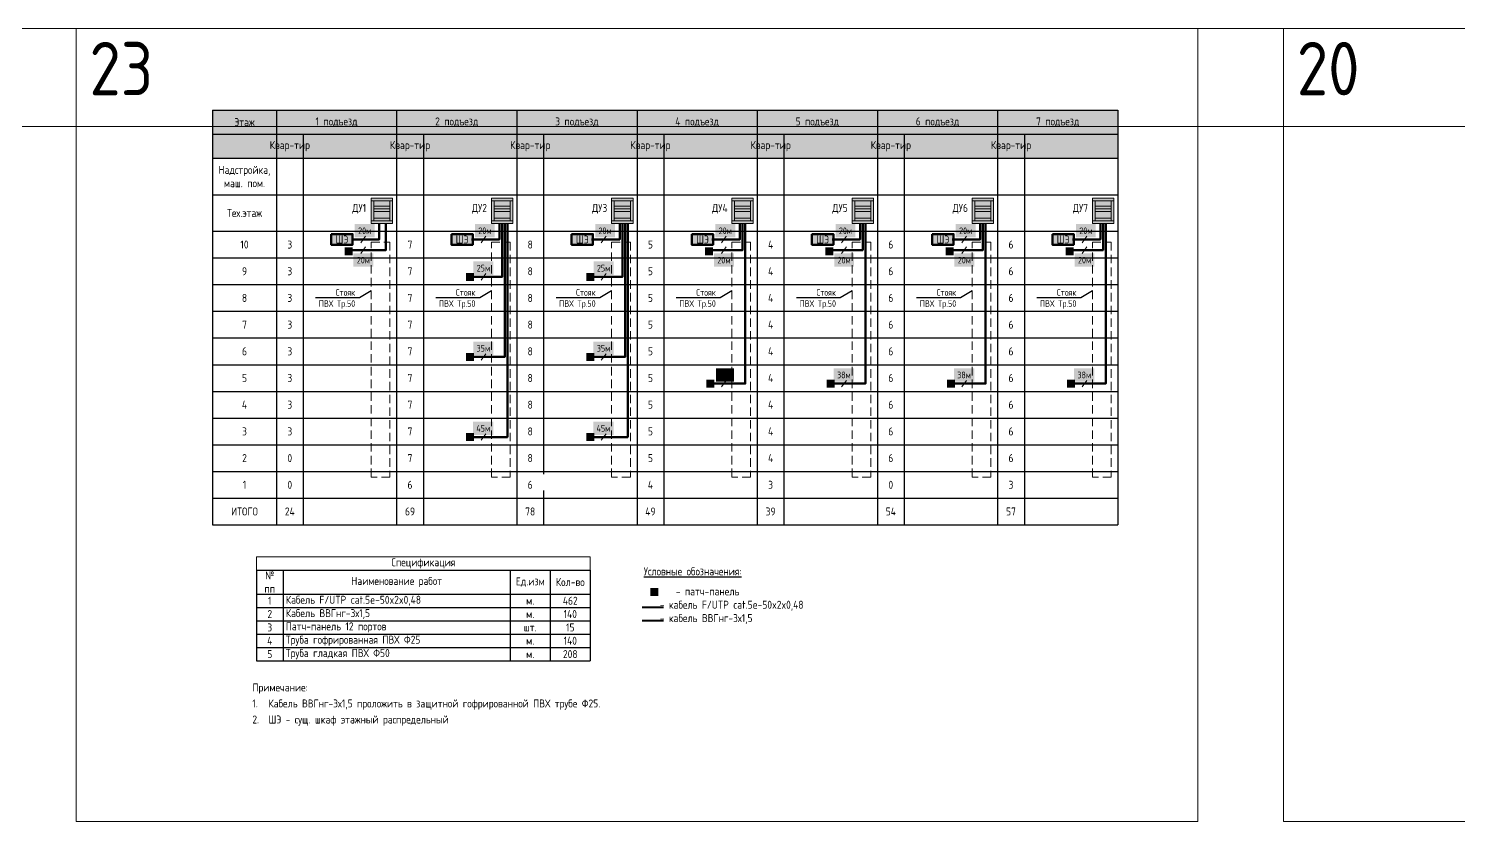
# Model space of a CAD drawing. Extents: x 6775 to 13793, y 2665 to 3972.
# Drawn here: x 7661 to 8196, y 2665 to 2962 of the extents above; entities that cross this region are included whole.
import ezdxf
from ezdxf import colors
from ezdxf.entities.mleader import LeaderData, LeaderLine
from ezdxf.enums import TextEntityAlignment as Align
from ezdxf.math import Vec2, Vec3

# ---------------------------------------------------------------- set-up
doc = ezdxf.new("R2010")
doc.units = 0
doc.header["$MEASUREMENT"] = 0
doc.linetypes.add('HIDDEN2', pattern=[4.7625, 3.175, -1.5875])
doc.layers.get('0').update_dxf_attribs({"linetype": 'CONTINUOUS'})
doc.layers.get('Defpoints').update_dxf_attribs({"linetype": 'CONTINUOUS'})
doc.styles.add('мой', font='', dxfattribs={"width": 0.9, "height": 3})
doc.styles.get('мой').set_extended_font_data('GOST Common')

# ---------------------------------------------------------------- blocks, each defined once
blk = doc.blocks.new('*U19')
at = {"color": 7, "linetype": 'Continuous', "lineweight": 15}
blk.add_lwpolyline([(-210, -148.5), (210, -148.5), (210, 148.5), (-210, 148.5)], close=True, dxfattribs=at)
blk = doc.blocks.new('*U20')
at = {"color": 0, "linetype": 'ByBlock', "lineweight": -2, "transparency": 16777216}
for p in [(904, 0), (1356, 0)]:
    blk.add_blockref('*U19', p, dxfattribs=at)
blk = doc.blocks.new('*T28')
at = {"color": 0, "linetype": 'ByBlock', "lineweight": -2, "transparency": 16777216}
for p, q in [((0, -5), (125, -5)), ((95, -14), (110, -14)), ((95, -14), (95, -39)), ((110, -14), (110, -39)), ((125, -14), (125, -39)), ((10, -19), (125, -19)), ((10, -24), (125, -24)), ((10, -29), (125, -29)), ((10, -34), (125, -34)), ((10, -39), (125, -39))]:
    blk.add_line(p, q, dxfattribs=at)
at = {"linetype": 'ByBlock', "lineweight": -2, "transparency": 16777216}
for p, q in [((0, -5), (0, -39)), ((10, -5), (10, -39)), ((95, -5), (95, -14)), ((110, -5), (110, -14)), ((125, -5), (125, -14)), ((0, -14), (95, -14)), ((110, -14), (125, -14)), ((0, -19), (10, -19)), ((0, -24), (10, -24)), ((0, -29), (10, -29)), ((0, -34), (10, -34)), ((0, -39), (10, -39))]:
    blk.add_line(p, q, dxfattribs=at)
at = {"layer": 'Defpoints', "color": 8, "linetype": 'ByBlock', "lineweight": 0, "transparency": 16777216}
for p, q in [((0, 0), (125, 0)), ((0, 0), (0, -5)), ((125, 0), (125, -5))]:
    blk.add_line(p, q, dxfattribs=at)
at = {"color": 0, "linetype": 'Continuous', "lineweight": 15, "transparency": 16777216, "char_height": 3, "attachment_point": 5, "style": 'мой'}
for s, insert, width in [('{\\C7;Спецификация\\P}', (62.5, -2.5), 122), ('№ пп', (5, -9.5), 7), ('Наименование работ^J', (52.5, -9.5), 82), ('Ед.изм', (102.5, -9.5), 12), ('Кол-во', (117.5, -9.5), 12), ('1', (5, -16.5), 7), ('м.', (102.5, -16.5), 13), ('462', (117.5, -16.5), 13), ('2', (5, -21.5), 7), ('{\\fGOST Common|b0|i0|c204|p34;м}.', (102.5, -21.5), 13), ('140', (117.5, -21.5), 13), ('3', (5, -26.5), 7), ('шт.', (102.5, -26.5), 13), ('15', (117.5, -26.5), 13), ('4', (5, -31.5), 7), ('м.', (102.5, -31.5), 13), ('140', (117.5, -31.5), 13), ('5', (5, -36.5), 7), ('м.', (102.5, -36.5), 13), ('208', (117.5, -36.5), 13)]:
    blk.add_mtext(s, dxfattribs=dict(at, insert=insert, width=width))
at = {"linetype": 'Continuous', "lineweight": 15, "transparency": 16777216, "char_height": 3, "width": 83, "attachment_point": 4, "style": 'мой'}
for s, insert in [('Кабель F/UTP cat.5e-50x2x0,48', (11, -16.5)), ('{\\fGOST Common|b0|i0|c204|p34;Кабель ВВГнг-3х1,5}', (11, -21.5)), ('Патч-панель 12 портов', (11, -26.5)), ('Труба гофрированная ПВХ Ф25', (11, -31.5)), ('Труба гладкая ПВХ Ф50', (11, -36.5))]:
    blk.add_mtext(s, dxfattribs=dict(at, insert=insert))
blk = doc.blocks.new('*T99')
at = {"color": 0, "linetype": 'ByBlock', "lineweight": -2, "transparency": 16777216}
for p, q in [((0, 0), (338.92, 0)), ((0, 0), (0, -155.35)), ((23.92, 0), (23.92, -155.35)), ((68.92, 0), (68.92, -155.35)), ((113.92, 0), (113.92, -155.35)), ((158.92, 0), (158.92, -155.35)), ((203.92, 0), (203.92, -155.35)), ((248.92, 0), (248.92, -155.35)), ((293.92, 0), (293.92, -155.35)), ((338.92, 0), (338.92, -155.35)), ((0, -8.95), (338.92, -8.95)), ((33.92, -8.95), (33.92, -155.35)), ((78.92, -8.95), (78.92, -155.35)), ((123.92, -8.95), (123.92, -155.35)), ((168.92, -8.95), (168.92, -155.35)), ((213.92, -8.95), (213.92, -155.35)), ((258.92, -8.95), (258.92, -155.35)), ((303.92, -8.95), (303.92, -155.35)), ((0, -18.05), (338.92, -18.05)), ((0, -31.7), (338.92, -31.7)), ((0, -45.35), (338.92, -45.35)), ((0, -55.35), (338.92, -55.35)), ((0, -65.35), (338.92, -65.35)), ((0, -75.35), (338.92, -75.35)), ((0, -85.35), (338.92, -85.35)), ((0, -95.35), (338.92, -95.35)), ((0, -105.35), (338.92, -105.35)), ((0, -115.35), (338.92, -115.35)), ((0, -125.35), (338.92, -125.35)), ((0, -135.35), (338.92, -135.35)), ((0, -145.35), (338.92, -145.35)), ((0, -155.35), (338.92, -155.35))]:
    blk.add_line(p, q, dxfattribs=at)
at = {"color": 7, "linetype": 'ByBlock', "lineweight": 50, "true_color": 0xededed, "transparency": 16777216}
for points in [[(0, 0), (0, -8.95), (23.92, 0), (23.92, -8.95)], [(23.92, 0), (23.92, -8.95), (68.92, 0), (68.92, -8.95)], [(68.92, 0), (68.92, -8.95), (113.92, 0), (113.92, -8.95)], [(113.92, 0), (113.92, -8.95), (158.92, 0), (158.92, -8.95)], [(158.92, 0), (158.92, -8.95), (203.92, 0), (203.92, -8.95)], [(203.92, 0), (203.92, -8.95), (248.92, 0), (248.92, -8.95)], [(248.92, 0), (248.92, -8.95), (293.92, 0), (293.92, -8.95)], [(293.92, 0), (293.92, -8.95), (338.92, 0), (338.92, -8.95)], [(0, -8.95), (0, -18.05), (23.92, -8.95), (23.92, -18.05)], [(23.92, -8.95), (23.92, -18.05), (33.92, -8.95), (33.92, -18.05)], [(33.92, -8.95), (33.92, -18.05), (68.92, -8.95), (68.92, -18.05)], [(68.92, -8.95), (68.92, -18.05), (78.92, -8.95), (78.92, -18.05)], [(78.92, -8.95), (78.92, -18.05), (113.92, -8.95), (113.92, -18.05)], [(113.92, -8.95), (113.92, -18.05), (123.92, -8.95), (123.92, -18.05)], [(123.92, -8.95), (123.92, -18.05), (158.92, -8.95), (158.92, -18.05)], [(158.92, -8.95), (158.92, -18.05), (168.92, -8.95), (168.92, -18.05)], [(168.92, -8.95), (168.92, -18.05), (203.92, -8.95), (203.92, -18.05)], [(203.92, -8.95), (203.92, -18.05), (213.92, -8.95), (213.92, -18.05)], [(213.92, -8.95), (213.92, -18.05), (248.92, -8.95), (248.92, -18.05)], [(248.92, -8.95), (248.92, -18.05), (258.92, -8.95), (258.92, -18.05)], [(258.92, -8.95), (258.92, -18.05), (293.92, -8.95), (293.92, -18.05)], [(293.92, -8.95), (293.92, -18.05), (303.92, -8.95), (303.92, -18.05)], [(303.92, -8.95), (303.92, -18.05), (338.92, -8.95), (338.92, -18.05)]]:
    blk.add_solid(points, dxfattribs=at)
at = {"linetype": 'ByBlock', "lineweight": 18, "transparency": 16777216, "char_height": 3, "attachment_point": 5, "style": 'мой'}
for s, insert, width in [('Этаж', (11.96, -4.47), 21.9197), ('1 {\\fGOST Common|b0|i0|c204|p34;подъезд}', (46.42, -4.47), 43), ('2 {\\fGOST Common|b0|i0|c204|p34;подъезд}', (91.42, -4.47), 43), ('3 {\\fGOST Common|b0|i0|c204|p34;подъезд}', (136.42, -4.47), 43), ('4 {\\fGOST Common|b0|i0|c204|p34;подъезд}', (181.42, -4.47), 43), ('5 {\\fGOST Common|b0|i0|c204|p34;подъезд}', (226.42, -4.47), 43), ('6 {\\fGOST Common|b0|i0|c204|p34;подъезд}', (271.42, -4.47), 43), ('7 {\\fGOST Common|b0|i0|c204|p34;подъезд}', (316.42, -4.47), 43)]:
    blk.add_mtext(s, dxfattribs=dict(at, insert=insert, width=width))
at = {"color": 0, "linetype": 'ByBlock', "lineweight": 18, "transparency": 16777216, "char_height": 3, "attachment_point": 5, "style": 'мой'}
for s, insert, width in [('{\\fGOST Common|b0|i0|c204|p34;\\C256;Квар-тир }', (28.92, -13.5), 8), ('{\\fGOST Common|b0|i0|c204|p34;\\C256;Квар-тир }', (73.92, -13.5), 8), ('{\\fGOST Common|b0|i0|c204|p34;\\C256;Квар-тир }', (118.92, -13.5), 8), ('{\\fGOST Common|b0|i0|c204|p34;\\C256;Квар-тир }', (163.92, -13.5), 8), ('{\\fGOST Common|b0|i0|c204|p34;\\C256;Квар-тир }', (208.92, -13.5), 8), ('{\\fGOST Common|b0|i0|c204|p34;\\C256;Квар-тир }', (253.92, -13.5), 8), ('{\\fGOST Common|b0|i0|c204|p34;\\C256;Квар-тир }', (298.92, -13.5), 8), ('Надстройка, маш. пом.', (11.96, -24.88), 21.9197), ('{\\fGOST Common|b0|i0|c204|p34;Тех.этаж}', (11.96, -38.53), 21.9197), ('10', (11.96, -50.35), 21.9197), ('3', (28.92, -50.35), 8), ('7', (73.92, -50.35), 8), ('8', (118.92, -50.35), 8), ('5', (163.92, -50.35), 8), ('4', (208.92, -50.35), 8), ('6', (253.92, -50.35), 8), ('6', (298.92, -50.35), 8), ('9', (11.96, -60.35), 21.9197), ('3', (28.92, -60.35), 8), ('7', (73.92, -60.35), 8), ('8', (118.92, -60.35), 8), ('5', (163.92, -60.35), 8), ('4', (208.92, -60.35), 8), ('6', (253.92, -60.35), 8), ('6', (298.92, -60.35), 8), ('8', (11.96, -70.35), 21.9197), ('3', (28.92, -70.35), 8), ('7', (73.92, -70.35), 8), ('8', (118.92, -70.35), 8), ('5', (163.92, -70.35), 8), ('4', (208.92, -70.35), 8), ('6', (253.92, -70.35), 8), ('6', (298.92, -70.35), 8), ('7', (11.96, -80.35), 21.9197), ('3', (28.92, -80.35), 8), ('7', (73.92, -80.35), 8), ('8', (118.92, -80.35), 8), ('5', (163.92, -80.35), 8), ('4', (208.92, -80.35), 8), ('6', (253.92, -80.35), 8), ('6', (298.92, -80.35), 8), ('6', (11.96, -90.35), 21.9197), ('3', (28.92, -90.35), 8), ('7', (73.92, -90.35), 8), ('8', (118.92, -90.35), 8), ('5', (163.92, -90.35), 8), ('4', (208.92, -90.35), 8), ('6', (253.92, -90.35), 8), ('6', (298.92, -90.35), 8), ('5', (11.96, -100.35), 21.9197), ('3', (28.92, -100.35), 8), ('7', (73.92, -100.35), 8), ('8', (118.92, -100.35), 8), ('5', (163.92, -100.35), 8), ('4', (208.92, -100.35), 8), ('6', (253.92, -100.35), 8), ('6', (298.92, -100.35), 8), ('4', (11.96, -110.35), 21.9197), ('3', (28.92, -110.35), 8), ('7', (73.92, -110.35), 8), ('8', (118.92, -110.35), 8), ('5', (163.92, -110.35), 8), ('4', (208.92, -110.35), 8), ('6', (253.92, -110.35), 8), ('6', (298.92, -110.35), 8), ('3', (11.96, -120.35), 21.9197), ('3', (28.92, -120.35), 8), ('7', (73.92, -120.35), 8), ('8', (118.92, -120.35), 8), ('5', (163.92, -120.35), 8), ('4', (208.92, -120.35), 8), ('6', (253.92, -120.35), 8), ('6', (298.92, -120.35), 8), ('2', (11.96, -130.35), 21.9197), ('0', (28.92, -130.35), 8), ('7', (73.92, -130.35), 8), ('8', (118.92, -130.35), 8), ('5', (163.92, -130.35), 8), ('4', (208.92, -130.35), 8), ('6', (253.92, -130.35), 8), ('6', (298.92, -130.35), 8), ('1', (11.96, -140.35), 21.9197), ('0', (28.92, -140.35), 8), ('6', (73.92, -140.35), 8), ('6', (118.92, -140.35), 8), ('4', (163.92, -140.35), 8), ('3', (208.92, -140.35), 8), ('0', (253.92, -140.35), 8), ('3', (298.92, -140.35), 8), ('ИТОГО', (11.96, -150.35), 21.9197), ('24', (28.92, -150.35), 8), ('69', (73.92, -150.35), 8), ('78', (118.92, -150.35), 8), ('49', (163.92, -150.35), 8), ('39', (208.92, -150.35), 8), ('54', (253.92, -150.35), 8), ('57', (298.92, -150.35), 8)]:
    blk.add_mtext(s, dxfattribs=dict(at, insert=insert, width=width))
blk = doc.blocks.new('_None')
blk = doc.blocks.new('Шкаф')
at = {"linetype": 'Continuous', "lineweight": 20, "true_color": 0xffffff}
h = blk.add_hatch(color=7, dxfattribs=at)
h.dxf.hatch_style = 1
h.paths.add_polyline_path([(8, 0), (8, 9.5), (0, 9.5), (0, 0)])
at = {"color": 7, "linetype": 'Continuous', "lineweight": 20}
for points in [[(0, 9.5), (8, 9.5), (8, 0), (0, 0)], [(0, 9.5), (8, 9.5), (8, 8.5), (0, 8.5)], [(1, 8.5), (7, 8.5), (7, 1), (1, 1)], [(1, 5.5), (7, 5.5), (7, 6.5), (1, 6.5)], [(1, 4.5), (7, 4.5), (7, 5.5), (1, 5.5)], [(0, 1), (8, 1), (8, 0), (0, 0)], [(1, 1), (7, 1), (7, 2), (1, 2)]]:
    blk.add_lwpolyline(points, close=True, dxfattribs=at)
at = {"color": 7, "linetype": 'Continuous', "lineweight": 50, "style": 'мой', "width": 0.9}
blk.add_attdef('ПОЗ', text='', height=3, dxfattribs=at).set_placement((4, 12), align=Align.MIDDLE)
blk = doc.blocks.new('*U199')
at = {"linetype": 'Continuous', "lineweight": 20, "true_color": 0xffffff}
h = blk.add_hatch(color=7, dxfattribs=at)
h.dxf.hatch_style = 1
h.paths.add_polyline_path([(8, 0), (8, 4), (0, 4), (0, 0)])
at = {"color": 7, "linetype": 'Continuous', "lineweight": 50}
blk.add_lwpolyline([(0, 4), (8, 4), (8, 0), (0, 0)], close=True, dxfattribs=at)
blk = doc.blocks.new('*T549')
at = {"layer": 'Defpoints', "color": 8, "linetype": 'ByBlock', "lineweight": 0, "transparency": 16777216}
for p, q in [((0, 0), (4488, 0)), ((0, 0), (0, -36.67)), ((452, 0), (452, -36.67)), ((904, 0), (904, -36.67)), ((1356, 0), (1356, -36.67)), ((1808, 0), (1808, -36.67)), ((2260, 0), (2260, -36.67)), ((2712, 0), (2712, -36.67)), ((3164, 0), (3164, -36.67)), ((3584, 0), (3584, -36.67)), ((4036, 0), (4036, -36.67)), ((4488, 0), (4488, -36.67)), ((0, -36.67), (4488, -36.67))]:
    blk.add_line(p, q, dxfattribs=at)
at = {"layer": 'Defpoints', "color": 5, "linetype": 'Continuous', "lineweight": 0, "transparency": 16777216, "char_height": 20, "attachment_point": 1, "style": 'мой'}
for s, insert, width in [('{\\fGOST Common|b0|i0|c204|p34;15}', (5, -5), 442), ('{\\fGOST Common|b0|i0|c204|p34;27', (457, -5), 442), ('23', (909, -5), 442), ('20', (1361, -5), 442), ('21', (1813, -5), 442), ('22', (2265, -5), 442), ('23', (2717, -5), 442), ('24', (3169, -5), 410), ('25', (3589, -5), 442), ('26', (4041, -5), 442)]:
    blk.add_mtext(s, dxfattribs=dict(at, insert=insert, width=width))

msp = doc.modelspace()

# ---------------------------------------------------------------- hatches: boundary and pattern name
at = {"linetype": 'Continuous', "lineweight": 50}
h = msp.add_hatch(color=7, dxfattribs=at)
h.dxf.hatch_style = 1
h.paths.add_polyline_path([(7779.5, 2880), (7782.5, 2880), (7782.5, 2877), (7779.5, 2877)])
h = msp.add_hatch(color=7, dxfattribs=at)
h.dxf.hatch_style = 1
h.paths.add_polyline_path([(7914.5, 2880), (7917.5, 2880), (7917.5, 2877), (7914.5, 2877)])
h = msp.add_hatch(color=7, dxfattribs=at)
h.dxf.hatch_style = 1
h.paths.add_polyline_path([(7959.5, 2880), (7962.5, 2880), (7962.5, 2877), (7959.5, 2877)])
h = msp.add_hatch(color=7, dxfattribs=at)
h.dxf.hatch_style = 1
h.paths.add_polyline_path([(8004.5, 2880), (8007.5, 2880), (8007.5, 2877), (8004.5, 2877)])
h = msp.add_hatch(color=7, dxfattribs=at)
h.dxf.hatch_style = 1
h.paths.add_polyline_path([(8049.5, 2880), (8052.5, 2880), (8052.5, 2877), (8049.5, 2877)])
h = msp.add_hatch(color=7, dxfattribs=at)
h.dxf.hatch_style = 1
h.paths.add_polyline_path([(7825, 2870.5), (7828, 2870.5), (7828, 2867.5), (7825, 2867.5)])
h = msp.add_hatch(color=7, dxfattribs=at)
h.dxf.hatch_style = 1
h.paths.add_polyline_path([(7870, 2870.5), (7873, 2870.5), (7873, 2867.5), (7870, 2867.5)])
h = msp.add_hatch(color=7, dxfattribs=at)
h.dxf.hatch_style = 1
h.paths.add_polyline_path([(7825, 2840.5), (7828, 2840.5), (7828, 2837.5), (7825, 2837.5)])
h = msp.add_hatch(color=7, dxfattribs=at)
h.dxf.hatch_style = 1
h.paths.add_polyline_path([(7870, 2840.5), (7873, 2840.5), (7873, 2837.5), (7870, 2837.5)])
h = msp.add_hatch(color=7, dxfattribs=at)
h.dxf.hatch_style = 1
h.paths.add_polyline_path([(7915, 2830.5), (7918, 2830.5), (7918, 2827.5), (7915, 2827.5)])
h = msp.add_hatch(color=7, dxfattribs=at)
h.dxf.hatch_style = 1
h.paths.add_polyline_path([(7960, 2830.5), (7963, 2830.5), (7963, 2827.5), (7960, 2827.5)])
h = msp.add_hatch(color=7, dxfattribs=at)
h.dxf.hatch_style = 1
h.paths.add_polyline_path([(8005, 2830.5), (8008, 2830.5), (8008, 2827.5), (8005, 2827.5)])
h = msp.add_hatch(color=7, dxfattribs=at)
h.dxf.hatch_style = 1
h.paths.add_polyline_path([(8050, 2830.5), (8053, 2830.5), (8053, 2827.5), (8050, 2827.5)])
h = msp.add_hatch(color=7, dxfattribs=at)
h.dxf.hatch_style = 1
h.paths.add_polyline_path([(7825, 2810.5), (7828, 2810.5), (7828, 2807.5), (7825, 2807.5)])
h = msp.add_hatch(color=7, dxfattribs=at)
h.dxf.hatch_style = 1
h.paths.add_polyline_path([(7870, 2810.5), (7873, 2810.5), (7873, 2807.5), (7870, 2807.5)])
h = msp.add_hatch(color=7, dxfattribs=at)
h.dxf.hatch_style = 1
h.paths.add_polyline_path([(7894, 2752.5), (7897, 2752.5), (7897, 2749.5), (7894, 2749.5)])

# ---------------------------------------------------------------- linework, layer by layer
at = {"color": 7, "linetype": 'Continuous', "lineweight": 50}
for points in [[(7782.5, 2879), (7795, 2879), (7795, 2889)], [(7828, 2869), (7838.5, 2869), (7838.5, 2889)], [(7828, 2839), (7839.5, 2839), (7839.5, 2889)], [(7828, 2809), (7840.5, 2809), (7840.5, 2889)], [(7873, 2869), (7883.5, 2869), (7883.5, 2889)], [(7873, 2839), (7884.5, 2839), (7884.5, 2889)], [(7873, 2809), (7885.5, 2809), (7885.5, 2889)], [(7917.5, 2879), (7928.5, 2879), (7928.5, 2889)], [(7918, 2829), (7929.5, 2829), (7929.5, 2889)], [(7962.5, 2879), (7973.5, 2879), (7973.5, 2889)], [(7963, 2829), (7974.5, 2829), (7974.5, 2889)], [(8007.5, 2879), (8018.5, 2879), (8018.5, 2889)], [(8008, 2829), (8019.5, 2829), (8019.5, 2889)], [(8052.5, 2879), (8063.5, 2879), (8063.5, 2889)], [(8053, 2829), (8064.5, 2829), (8064.5, 2889)]]:
    msp.add_lwpolyline(points, dxfattribs=at)
at = {"color": 30, "linetype": 'Continuous', "lineweight": 50}
for points in [[(7782.5, 2883), (7792.5, 2883), (7792.5, 2889)], [(7827, 2883), (7837.5, 2883), (7837.5, 2889)], [(7872, 2883), (7882.5, 2883), (7882.5, 2889)], [(7917, 2883), (7927.5, 2883), (7927.5, 2889)], [(7962, 2883), (7972.5, 2883), (7972.5, 2889)], [(8007, 2883), (8017.5, 2883), (8017.5, 2889)], [(8052, 2883), (8062.5, 2883), (8062.5, 2889)]]:
    msp.add_lwpolyline(points, dxfattribs=at)
at = {"color": 7, "linetype": 'Continuous', "lineweight": 15}
for points in [[(7787.4, 2884.2), (7785.6, 2881.8)], [(7787.4, 2880.2), (7785.6, 2877.8)], [(7832.4, 2884.2), (7830.6, 2881.8)], [(7877.4, 2884.2), (7875.6, 2881.8)], [(7922.4, 2884.2), (7920.6, 2881.8)], [(7922.4, 2880.2), (7920.6, 2877.8)], [(7967.4, 2884.2), (7965.6, 2881.8)], [(7967.4, 2880.2), (7965.6, 2877.8)], [(8012.4, 2884.2), (8010.6, 2881.8)], [(8012.4, 2880.2), (8010.6, 2877.8)], [(8057.4, 2884.2), (8055.6, 2881.8)], [(8057.4, 2880.2), (8055.6, 2877.8)], [(7832.4, 2870.2), (7830.6, 2867.8)], [(7877.4, 2870.2), (7875.6, 2867.8)], [(7832.4, 2840.2), (7830.6, 2837.8)], [(7877.4, 2840.2), (7875.6, 2837.8)], [(7922.4, 2830.2), (7920.6, 2827.8)], [(7967.4, 2830.2), (7965.6, 2827.8)], [(8012.4, 2830.2), (8010.6, 2827.8)], [(8057.4, 2830.2), (8055.6, 2827.8)], [(7832.4, 2810.2), (7830.6, 2807.8)], [(7877.4, 2810.2), (7875.6, 2807.8)]]:
    msp.add_lwpolyline(points, dxfattribs=at)
at = {"color": 1, "linetype": 'HIDDEN2', "lineweight": 20}
for points in [[(7789.5, 2882), (7796.5, 2882), (7796.5, 2794), (7789.5, 2794)], [(7834.5, 2882), (7841.5, 2882), (7841.5, 2794), (7834.5, 2794)], [(7879.5, 2882), (7886.5, 2882), (7886.5, 2794), (7879.5, 2794)], [(7924.5, 2882), (7931.5, 2882), (7931.5, 2794), (7924.5, 2794)], [(7969.5, 2882), (7976.5, 2882), (7976.5, 2794), (7969.5, 2794)], [(8014.5, 2882), (8021.5, 2882), (8021.5, 2794), (8014.5, 2794)], [(8059.5, 2882), (8066.5, 2882), (8066.5, 2794), (8059.5, 2794)]]:
    msp.add_lwpolyline(points, close=True, dxfattribs=at)
at = {"color": 7, "linetype": 'Continuous', "lineweight": 40}
msp.add_lwpolyline([(7898.94, 2745.14), (7890.94, 2745.14)], dxfattribs=at)
at = {"color": 30, "linetype": 'Continuous', "lineweight": 40}
msp.add_lwpolyline([(7898.94, 2740.14), (7890.94, 2740.14)], dxfattribs=at)

# ---------------------------------------------------------------- block references
at = {"color": 7, "linetype": 'Continuous', "lineweight": 15}
msp.add_blockref('*U20', (6985, 2813.5), dxfattribs=at)
for name, p in [('*T549', (6775, 2962)), ('*T99', (7730.08, 2931.45)), ('*T28', (7746.5, 2764.17))]:
    msp.add_blockref(name, p)
at = {"color": 7, "linetype": 'Continuous', "lineweight": 50}
ref = msp.add_blockref('Шкаф', (7789.5, 2889), dxfattribs=at)
ref.add_attrib('ПОЗ', 'ДУ1', dxfattribs={"color": 7, "linetype": 'Continuous', "lineweight": 50, "height": 3, "style": 'мой', "width": 0.9}).set_placement((7785, 2894.5), align=Align.MIDDLE)
ref = msp.add_blockref('Шкаф', (7834.5, 2889), dxfattribs=at)
ref.add_attrib('ПОЗ', 'ДУ2', dxfattribs={"color": 7, "linetype": 'Continuous', "lineweight": 50, "height": 3, "style": 'мой', "width": 0.9}).set_placement((7830, 2894.5), align=Align.MIDDLE)
ref = msp.add_blockref('Шкаф', (7879.5, 2889), dxfattribs=at)
ref.add_attrib('ПОЗ', 'ДУ3', dxfattribs={"color": 7, "linetype": 'Continuous', "lineweight": 50, "height": 3, "style": 'мой', "width": 0.9}).set_placement((7875, 2894.5), align=Align.MIDDLE)
ref = msp.add_blockref('Шкаф', (7924.5, 2889), dxfattribs=at)
ref.add_attrib('ПОЗ', 'ДУ4', dxfattribs={"color": 7, "linetype": 'Continuous', "lineweight": 50, "height": 3, "style": 'мой', "width": 0.9}).set_placement((7920, 2894.5), align=Align.MIDDLE)
ref = msp.add_blockref('Шкаф', (7969.5, 2889), dxfattribs=at)
ref.add_attrib('ПОЗ', 'ДУ5', dxfattribs={"color": 7, "linetype": 'Continuous', "lineweight": 50, "height": 3, "style": 'мой', "width": 0.9}).set_placement((7965, 2894.5), align=Align.MIDDLE)
ref = msp.add_blockref('Шкаф', (8014.5, 2889), dxfattribs=at)
ref.add_attrib('ПОЗ', 'ДУ6', dxfattribs={"color": 7, "linetype": 'Continuous', "lineweight": 50, "height": 3, "style": 'мой', "width": 0.9}).set_placement((8010, 2894.5), align=Align.MIDDLE)
ref = msp.add_blockref('Шкаф', (8059.5, 2889), dxfattribs=at)
ref.add_attrib('ПОЗ', 'ДУ7', dxfattribs={"color": 7, "linetype": 'Continuous', "lineweight": 50, "height": 3, "style": 'мой', "width": 0.9}).set_placement((8055, 2894.5), align=Align.MIDDLE)
ref = msp.add_blockref('*U199', (7774.5, 2881), dxfattribs=at)
ref.add_attrib('ПОЗ', 'ШЭ', dxfattribs={"color": 7, "linetype": 'Continuous', "lineweight": 50, "height": 3, "style": 'мой', "width": 0.9}).set_placement((7778.5, 2883), align=Align.MIDDLE)
ref = msp.add_blockref('*U199', (7819.5, 2881), dxfattribs=at)
ref.add_attrib('ПОЗ', 'ШЭ', dxfattribs={"color": 7, "linetype": 'Continuous', "lineweight": 50, "height": 3, "style": 'мой', "width": 0.9}).set_placement((7823.5, 2883), align=Align.MIDDLE)
ref = msp.add_blockref('*U199', (7864.5, 2881), dxfattribs=at)
ref.add_attrib('ПОЗ', 'ШЭ', dxfattribs={"color": 7, "linetype": 'Continuous', "lineweight": 50, "height": 3, "style": 'мой', "width": 0.9}).set_placement((7868.5, 2883), align=Align.MIDDLE)
ref = msp.add_blockref('*U199', (7909.5, 2881), dxfattribs=at)
ref.add_attrib('ПОЗ', 'ШЭ', dxfattribs={"color": 7, "linetype": 'Continuous', "lineweight": 50, "height": 3, "style": 'мой', "width": 0.9}).set_placement((7913.5, 2883), align=Align.MIDDLE)
ref = msp.add_blockref('*U199', (7954.5, 2881), dxfattribs=at)
ref.add_attrib('ПОЗ', 'ШЭ', dxfattribs={"color": 7, "linetype": 'Continuous', "lineweight": 50, "height": 3, "style": 'мой', "width": 0.9}).set_placement((7958.5, 2883), align=Align.MIDDLE)
ref = msp.add_blockref('*U199', (7999.5, 2881), dxfattribs=at)
ref.add_attrib('ПОЗ', 'ШЭ', dxfattribs={"color": 7, "linetype": 'Continuous', "lineweight": 50, "height": 3, "style": 'мой', "width": 0.9}).set_placement((8003.5, 2883), align=Align.MIDDLE)
ref = msp.add_blockref('*U199', (8044.5, 2881), dxfattribs=at)
ref.add_attrib('ПОЗ', 'ШЭ', dxfattribs={"color": 7, "linetype": 'Continuous', "lineweight": 50, "height": 3, "style": 'мой', "width": 0.9}).set_placement((8048.5, 2883), align=Align.MIDDLE)

# ---------------------------------------------------------------- texts
at = {"color": 7, "linetype": 'Continuous', "lineweight": 20, "char_height": 2.5, "attachment_point": 3, "style": 'мой', "bg_fill": 1, "box_fill_scale": 1.5, "bg_fill_color": 7, "bg_fill_true_color": 16777215, "bg_fill_transparency": 0}
for s, insert in [('{\\fGOST Common|b0|i0|c204|p34;20м}', (7789.5, 2887.5)), ('{\\fGOST Common|b0|i0|c204|p34;20м}', (7834.5, 2887.5)), ('{\\fGOST Common|b0|i0|c204|p34;20м}', (7879.5, 2887.5)), ('{\\fGOST Common|b0|i0|c204|p34;20м}', (7924.5, 2887.5)), ('{\\fGOST Common|b0|i0|c204|p34;20м}', (7969.5, 2887.5)), ('{\\fGOST Common|b0|i0|c204|p34;20м}', (8014.5, 2887.5)), ('{\\fGOST Common|b0|i0|c204|p34;20м}', (8059.5, 2887.5)), ('{\\fGOST Common|b0|i0|c204|p34;20м}', (7789, 2876.5)), ('{\\fGOST Common|b0|i0|c204|p34;25м}', (7834, 2873.5)), ('{\\fGOST Common|b0|i0|c204|p34;25м}', (7879, 2873.5)), ('{\\fGOST Common|b0|i0|c204|p34;20м}', (7924, 2876.5)), ('{\\fGOST Common|b0|i0|c204|p34;20м}', (7969, 2876.5)), ('{\\fGOST Common|b0|i0|c204|p34;20м}', (8014, 2876.5)), ('{\\fGOST Common|b0|i0|c204|p34;20м}', (8059, 2876.5)), ('{\\fGOST Common|b0|i0|c204|p34;35м}', (7834, 2843.5)), ('{\\fGOST Common|b0|i0|c204|p34;35м}', (7879, 2843.5)), ('{\\fGOST Common|b0|i0|c204|p34;38м}', (7969, 2833.5)), ('{\\fGOST Common|b0|i0|c204|p34;38м}', (8014, 2833.5)), ('{\\fGOST Common|b0|i0|c204|p34;38м}', (8059, 2833.5)), ('{\\fGOST Common|b0|i0|c204|p34;45м}', (7834, 2813.5)), ('{\\fGOST Common|b0|i0|c204|p34;45м}', (7879, 2813.5))]:
    msp.add_mtext(s, dxfattribs=dict(at, insert=insert))
at = {"color": 7, "linetype": 'Continuous', "lineweight": 20, "insert": (7924, 2833.5), "char_height": 2.5, "width": 4.1713, "attachment_point": 3, "style": 'мой', "bg_fill": 1, "box_fill_scale": 1.5, "bg_fill_color": 7, "bg_fill_true_color": 16777215, "bg_fill_transparency": 0}
msp.add_mtext('{\\fGOST Common|b0|i0|c204|p34;38м}', dxfattribs=at)
at = {"color": 7, "insert": (7891.52, 2760.17), "char_height": 3, "width": 71.0695, "attachment_point": 1, "style": 'мой'}
msp.add_mtext('\\pxi-4,l4,sm1.5,t2;{\\fGOST Common|b0|i0|c204|p34;\\LУсловные обозначения\\fGOST Common|b0|i0|c0|p34;:\\P\\psm1;\\fGOST Common|b0|i0|c204|p34;\\l^I^I}- {\\fGOST Common|b0|i0|c204|p34;патч}-{\\fGOST Common|b0|i0|c204|p34;панель\\P\\pi0,l0,s*,tz;^I}- {\\fGOST Common|b0|i0|c204|p34;кабель }F/UTP cat.5e-50x2x0,48\\P^I- {\\fGOST Common|b0|i0|c204|p34;кабель ВВГнг-3х1,5}\\P\\pi-4,l4,sm1,t2; ', dxfattribs=at)
at = {"color": 7, "linetype": 'Continuous', "lineweight": 15, "insert": (7744.99, 2716.68), "char_height": 3, "width": 132.5065, "attachment_point": 1, "style": 'мой'}
msp.add_mtext('\\pxsm1.2;{\\fGOST Common|b0|i0|c204|p34;Примечание}:\\P\\pi-3,l3,t2;1.^I{\\fGOST Common|b0|i0|c204|p34;Кабель ВВГнг-3х1,5\\fGOST Common|b0|i0|c0|p34;\\C256; \\fGOST Common|b0|i0|c204|p34;\\C7;проложить в защитной гофрированной ПВХ трубе Ф}25.\\P2.^I{\\fGOST Common|b0|i0|c204|p34;ШЭ }- {\\fGOST Common|b0|i0|c204|p34;сущ}. {\\fGOST Common|b0|i0|c204|p34;шкаф} {\\fGOST Common|b0|i0|c204|p34;этажный распредельный}', dxfattribs=at)

# ---------------------------------------------------------------- leaders
at = {"color": 7, "linetype": 'Continuous', "lineweight": 20}
ml = msp.add_multileader_mtext('Standard', dxfattribs=at)
ml.set_content('{\\fGOST Common|b0|i0|c204|p34;Стояк\\PПВХ Тр.50}', color=7, style='мой')
ml.set_leader_properties()
ml.set_arrow_properties(name='NONE')
ml.build(insert=Vec2(0, 0))
ml.multileader.update_dxf_attribs({"text_left_attachment_type": 6, "text_right_attachment_type": 6, "dogleg_length": 10, "arrow_head_size": 2})
ctx = ml.context
ctx.base_point, ctx.char_height, ctx.arrow_head_size, ctx.landing_gap_size, ctx.plane_origin = Vec3(7770.26, 2861.17), 2.5, 2, 0.09, Vec3(7862.28, 2839.02)
ctx.left_attachment, ctx.right_attachment, ctx.text_align_type = 6, 6, 2
notes = []
notes.append((ctx, [(1, (1, 1, 0), (7785.09, 2861.17), (-1, 0), 1.5, [(1, [(7789.5, 2863.77)], 0, [])])]))
ctx.mtext.insert, ctx.mtext.alignment, ctx.mtext.flow_direction = Vec3(7783.5, 2864.42), 3, 5
ml = msp.add_multileader_mtext('Standard', dxfattribs=at)
ml.set_content('{\\fGOST Common|b0|i0|c204|p34;Стояк\\PПВХ Тр.50}', color=7, style='мой')
ml.set_leader_properties()
ml.set_arrow_properties(name='NONE')
ml.build(insert=Vec2(0, 0))
ml.multileader.update_dxf_attribs({"text_left_attachment_type": 6, "text_right_attachment_type": 6, "dogleg_length": 10, "arrow_head_size": 2})
ctx = ml.context
ctx.base_point, ctx.char_height, ctx.arrow_head_size, ctx.landing_gap_size, ctx.plane_origin = Vec3(7815.26, 2861.17), 2.5, 2, 0.09, Vec3(7907.28, 2839.02)
ctx.left_attachment, ctx.right_attachment, ctx.text_align_type = 6, 6, 2
notes.append((ctx, [(1, (1, 1, 0), (7830.09, 2861.17), (-1, 0), 1.5, [(1, [(7834.5, 2863.77)], 0, [])])]))
ctx.mtext.insert, ctx.mtext.alignment, ctx.mtext.flow_direction = Vec3(7828.5, 2864.42), 3, 5
ml = msp.add_multileader_mtext('Standard', dxfattribs=at)
ml.set_content('{\\fGOST Common|b0|i0|c204|p34;Стояк\\PПВХ Тр.50}', color=7, style='мой')
ml.set_leader_properties()
ml.set_arrow_properties(name='NONE')
ml.build(insert=Vec2(0, 0))
ml.multileader.update_dxf_attribs({"text_left_attachment_type": 6, "text_right_attachment_type": 6, "dogleg_length": 10, "arrow_head_size": 2})
ctx = ml.context
ctx.base_point, ctx.char_height, ctx.arrow_head_size, ctx.landing_gap_size, ctx.plane_origin = Vec3(7860.26, 2861.17), 2.5, 2, 0.09, Vec3(7952.28, 2839.02)
ctx.left_attachment, ctx.right_attachment, ctx.text_align_type = 6, 6, 2
notes.append((ctx, [(1, (1, 1, 0), (7875.09, 2861.17), (-1, 0), 1.5, [(1, [(7879.5, 2863.77)], 0, [])])]))
ctx.mtext.insert, ctx.mtext.alignment, ctx.mtext.flow_direction = Vec3(7873.5, 2864.42), 3, 5
ml = msp.add_multileader_mtext('Standard', dxfattribs=at)
ml.set_content('{\\fGOST Common|b0|i0|c204|p34;Стояк\\PПВХ Тр.50}', color=7, style='мой')
ml.set_leader_properties()
ml.set_arrow_properties(name='NONE')
ml.build(insert=Vec2(0, 0))
ml.multileader.update_dxf_attribs({"text_left_attachment_type": 6, "text_right_attachment_type": 6, "dogleg_length": 10, "arrow_head_size": 2})
ctx = ml.context
ctx.base_point, ctx.char_height, ctx.arrow_head_size, ctx.landing_gap_size, ctx.plane_origin = Vec3(7905.26, 2861.17), 2.5, 2, 0.09, Vec3(7997.28, 2839.02)
ctx.left_attachment, ctx.right_attachment, ctx.text_align_type = 6, 6, 2
notes.append((ctx, [(1, (1, 1, 0), (7920.09, 2861.17), (-1, 0), 1.5, [(1, [(7924.5, 2863.77)], 0, [])])]))
ctx.mtext.insert, ctx.mtext.alignment, ctx.mtext.flow_direction = Vec3(7918.5, 2864.42), 3, 5
ml = msp.add_multileader_mtext('Standard', dxfattribs=at)
ml.set_content('{\\fGOST Common|b0|i0|c204|p34;Стояк\\PПВХ Тр.50}', color=7, style='мой')
ml.set_leader_properties()
ml.set_arrow_properties(name='NONE')
ml.build(insert=Vec2(0, 0))
ml.multileader.update_dxf_attribs({"text_left_attachment_type": 6, "text_right_attachment_type": 6, "dogleg_length": 10, "arrow_head_size": 2})
ctx = ml.context
ctx.base_point, ctx.char_height, ctx.arrow_head_size, ctx.landing_gap_size, ctx.plane_origin = Vec3(7950.26, 2861.17), 2.5, 2, 0.09, Vec3(8042.28, 2839.02)
ctx.left_attachment, ctx.right_attachment, ctx.text_align_type = 6, 6, 2
notes.append((ctx, [(1, (1, 1, 0), (7965.09, 2861.17), (-1, 0), 1.5, [(1, [(7969.5, 2863.77)], 0, [])])]))
ctx.mtext.insert, ctx.mtext.alignment, ctx.mtext.flow_direction = Vec3(7963.5, 2864.42), 3, 5
ml = msp.add_multileader_mtext('Standard', dxfattribs=at)
ml.set_content('{\\fGOST Common|b0|i0|c204|p34;Стояк\\PПВХ Тр.50}', color=7, style='мой')
ml.set_leader_properties()
ml.set_arrow_properties(name='NONE')
ml.build(insert=Vec2(0, 0))
ml.multileader.update_dxf_attribs({"text_left_attachment_type": 6, "text_right_attachment_type": 6, "dogleg_length": 10, "arrow_head_size": 2})
ctx = ml.context
ctx.base_point, ctx.char_height, ctx.arrow_head_size, ctx.landing_gap_size, ctx.plane_origin = Vec3(7995.26, 2861.17), 2.5, 2, 0.09, Vec3(8087.28, 2839.02)
ctx.left_attachment, ctx.right_attachment, ctx.text_align_type = 6, 6, 2
notes.append((ctx, [(1, (1, 1, 0), (8010.09, 2861.17), (-1, 0), 1.5, [(1, [(8014.5, 2863.77)], 0, [])])]))
ctx.mtext.insert, ctx.mtext.alignment, ctx.mtext.flow_direction = Vec3(8008.5, 2864.42), 3, 5
ml = msp.add_multileader_mtext('Standard', dxfattribs=at)
ml.set_content('{\\fGOST Common|b0|i0|c204|p34;Стояк\\PПВХ Тр.50}', color=7, style='мой')
ml.set_leader_properties()
ml.set_arrow_properties(name='NONE')
ml.build(insert=Vec2(0, 0))
ml.multileader.update_dxf_attribs({"text_left_attachment_type": 6, "text_right_attachment_type": 6, "dogleg_length": 10, "arrow_head_size": 2})
ctx = ml.context
ctx.base_point, ctx.char_height, ctx.arrow_head_size, ctx.landing_gap_size, ctx.plane_origin = Vec3(8040.26, 2861.17), 2.5, 2, 0.09, Vec3(8132.28, 2839.02)
ctx.left_attachment, ctx.right_attachment, ctx.text_align_type = 6, 6, 2
notes.append((ctx, [(1, (1, 1, 0), (8055.09, 2861.17), (-1, 0), 1.5, [(1, [(8059.5, 2863.77)], 0, [])])]))
ctx.mtext.insert, ctx.mtext.alignment, ctx.mtext.flow_direction = Vec3(8053.5, 2864.42), 3, 5
for ctx, leaders in notes:
    for number, flags, end, landing, length, lines in leaders:
        leader = LeaderData()
        leader.index, (leader.has_last_leader_line, leader.has_dogleg_vector, leader.attachment_direction) = number, flags
        leader.last_leader_point, leader.dogleg_vector, leader.dogleg_length = Vec3(end), Vec3(landing), length
        for number, points, colour, breaks in lines:
            line = LeaderLine()
            line.index, line.vertices, line.color, line.breaks = number, Vec3.list(points), colors.encode_raw_color(colour), breaks
            leader.lines.append(line)
        ctx.leaders.append(leader)

# ---------------------------------------------------------------- next in the draw order: texts
at = {"color": 7, "linetype": 'Continuous', "lineweight": 13, "insert": (7856.91, 2793.5), "char_height": 3, "attachment_point": 3, "style": 'мой', "bg_fill": 3, "box_fill_scale": 1.5, "bg_fill_color": 256, "bg_fill_true_color": 13158600, "bg_fill_transparency": 0}
msp.add_mtext('{\\fGOST Common|b0|i0|c204|p34; }', dxfattribs=at)

doc.saveas('drawing.dxf')
